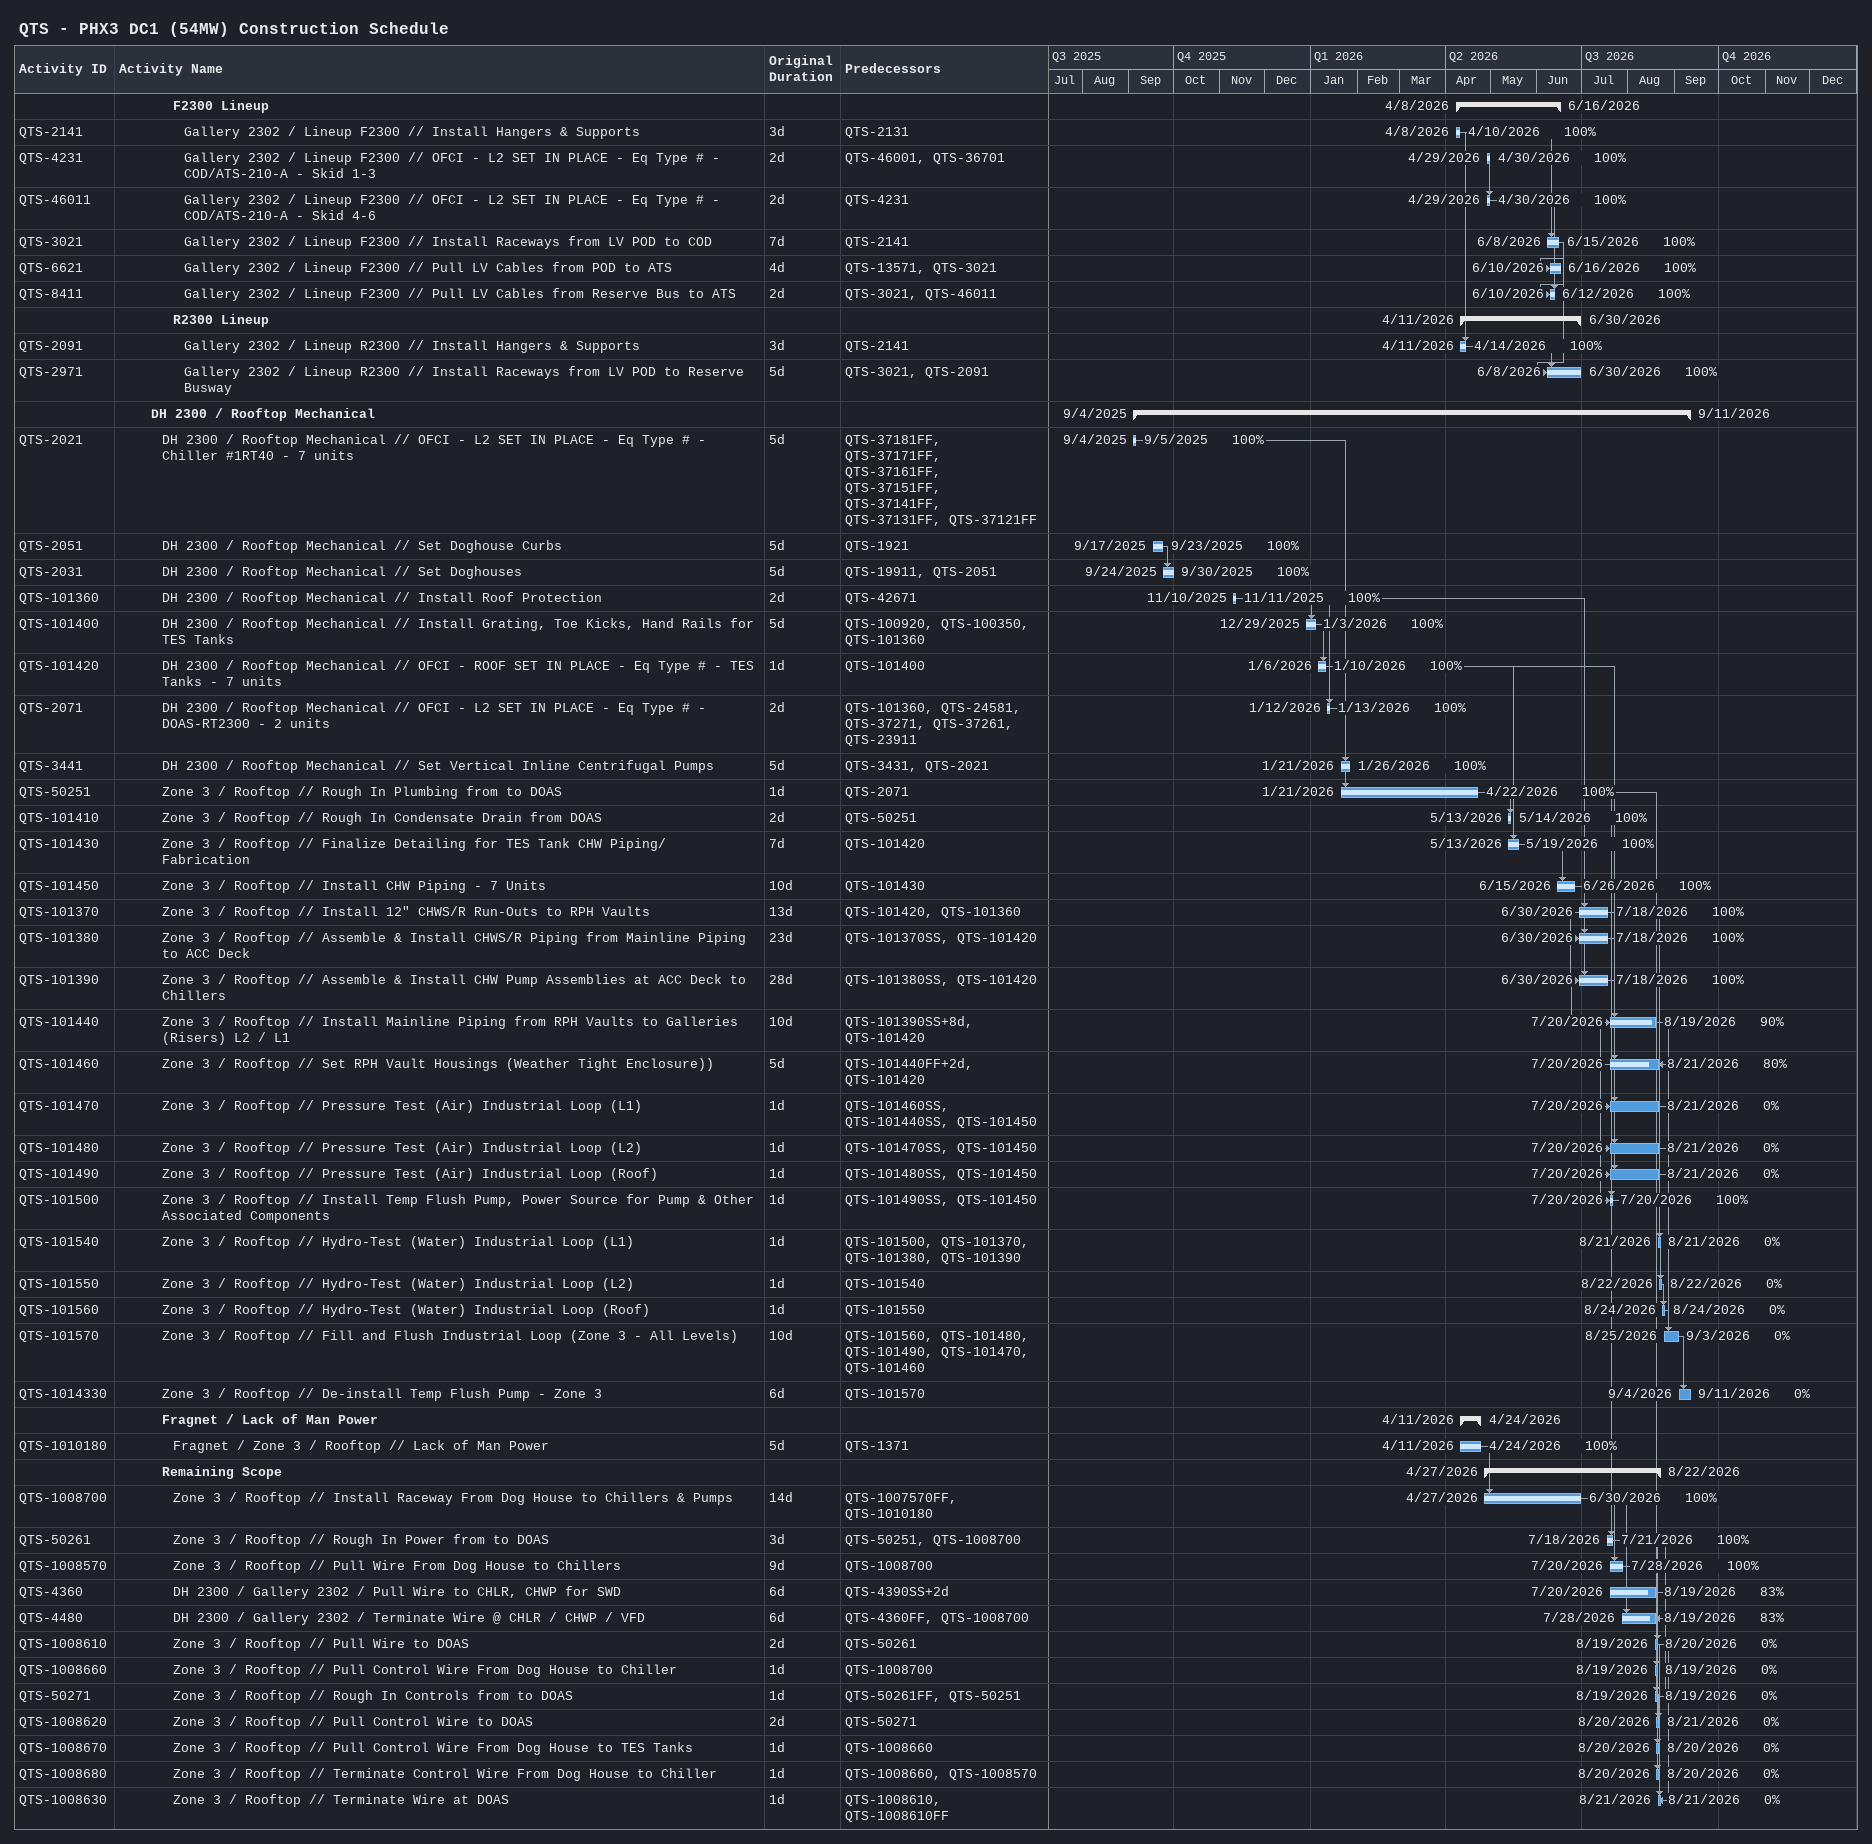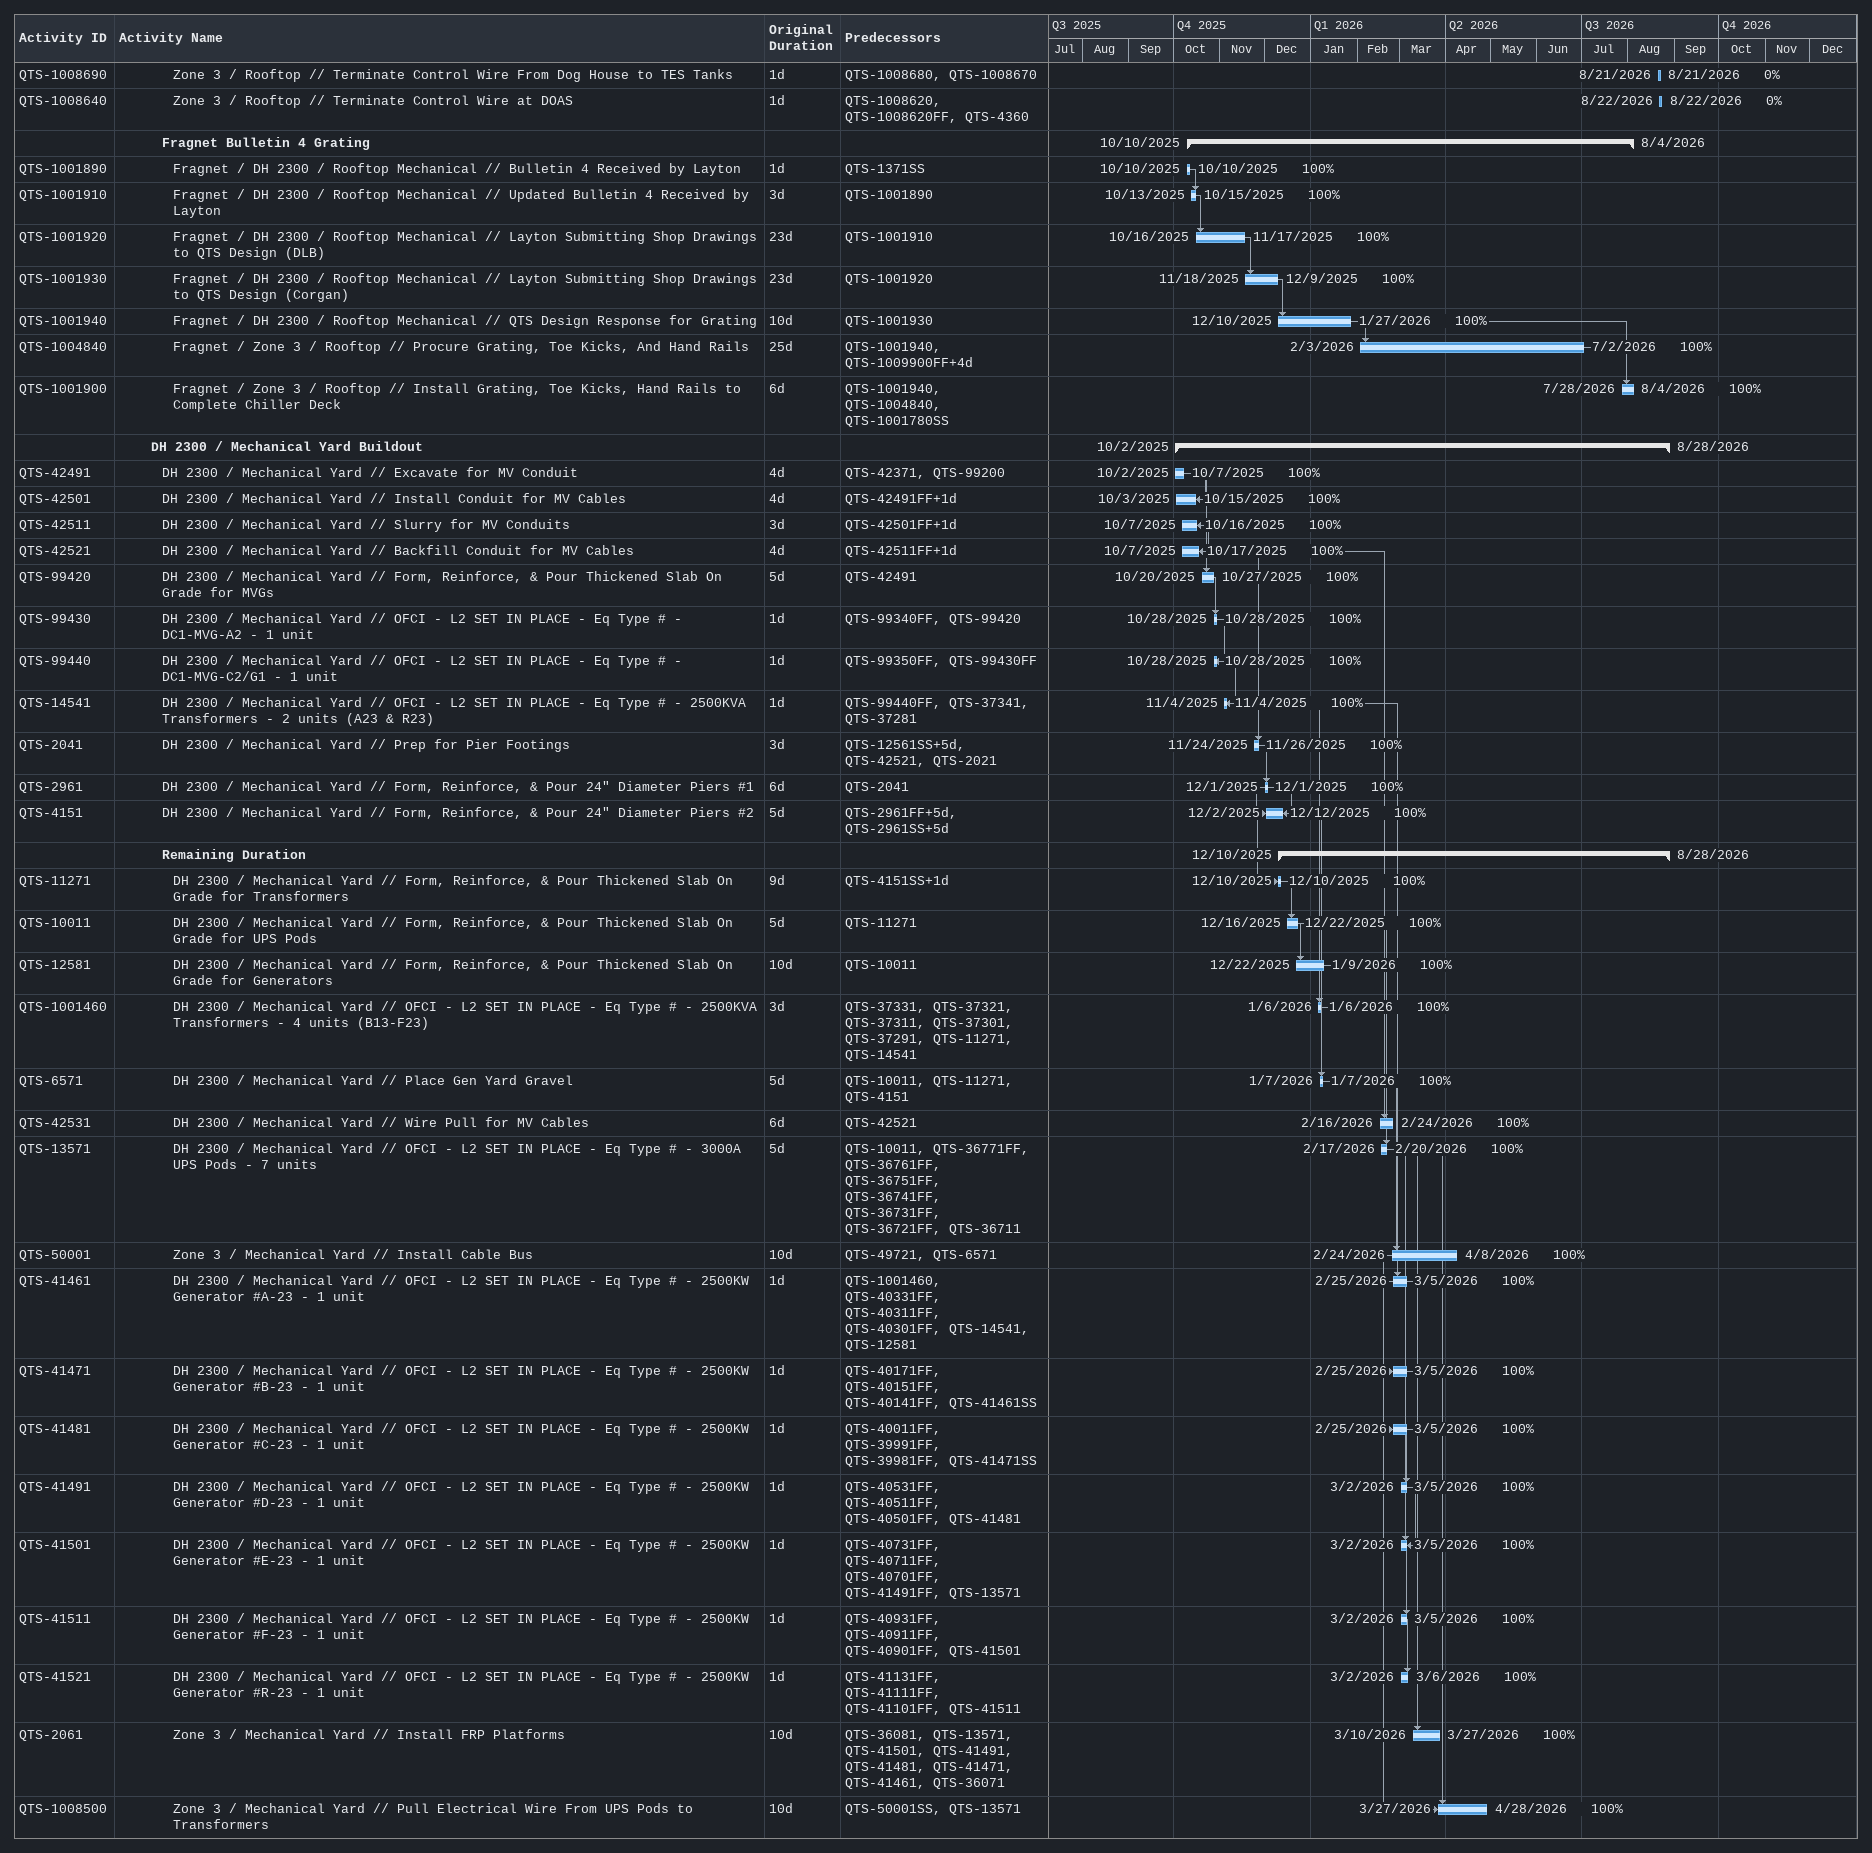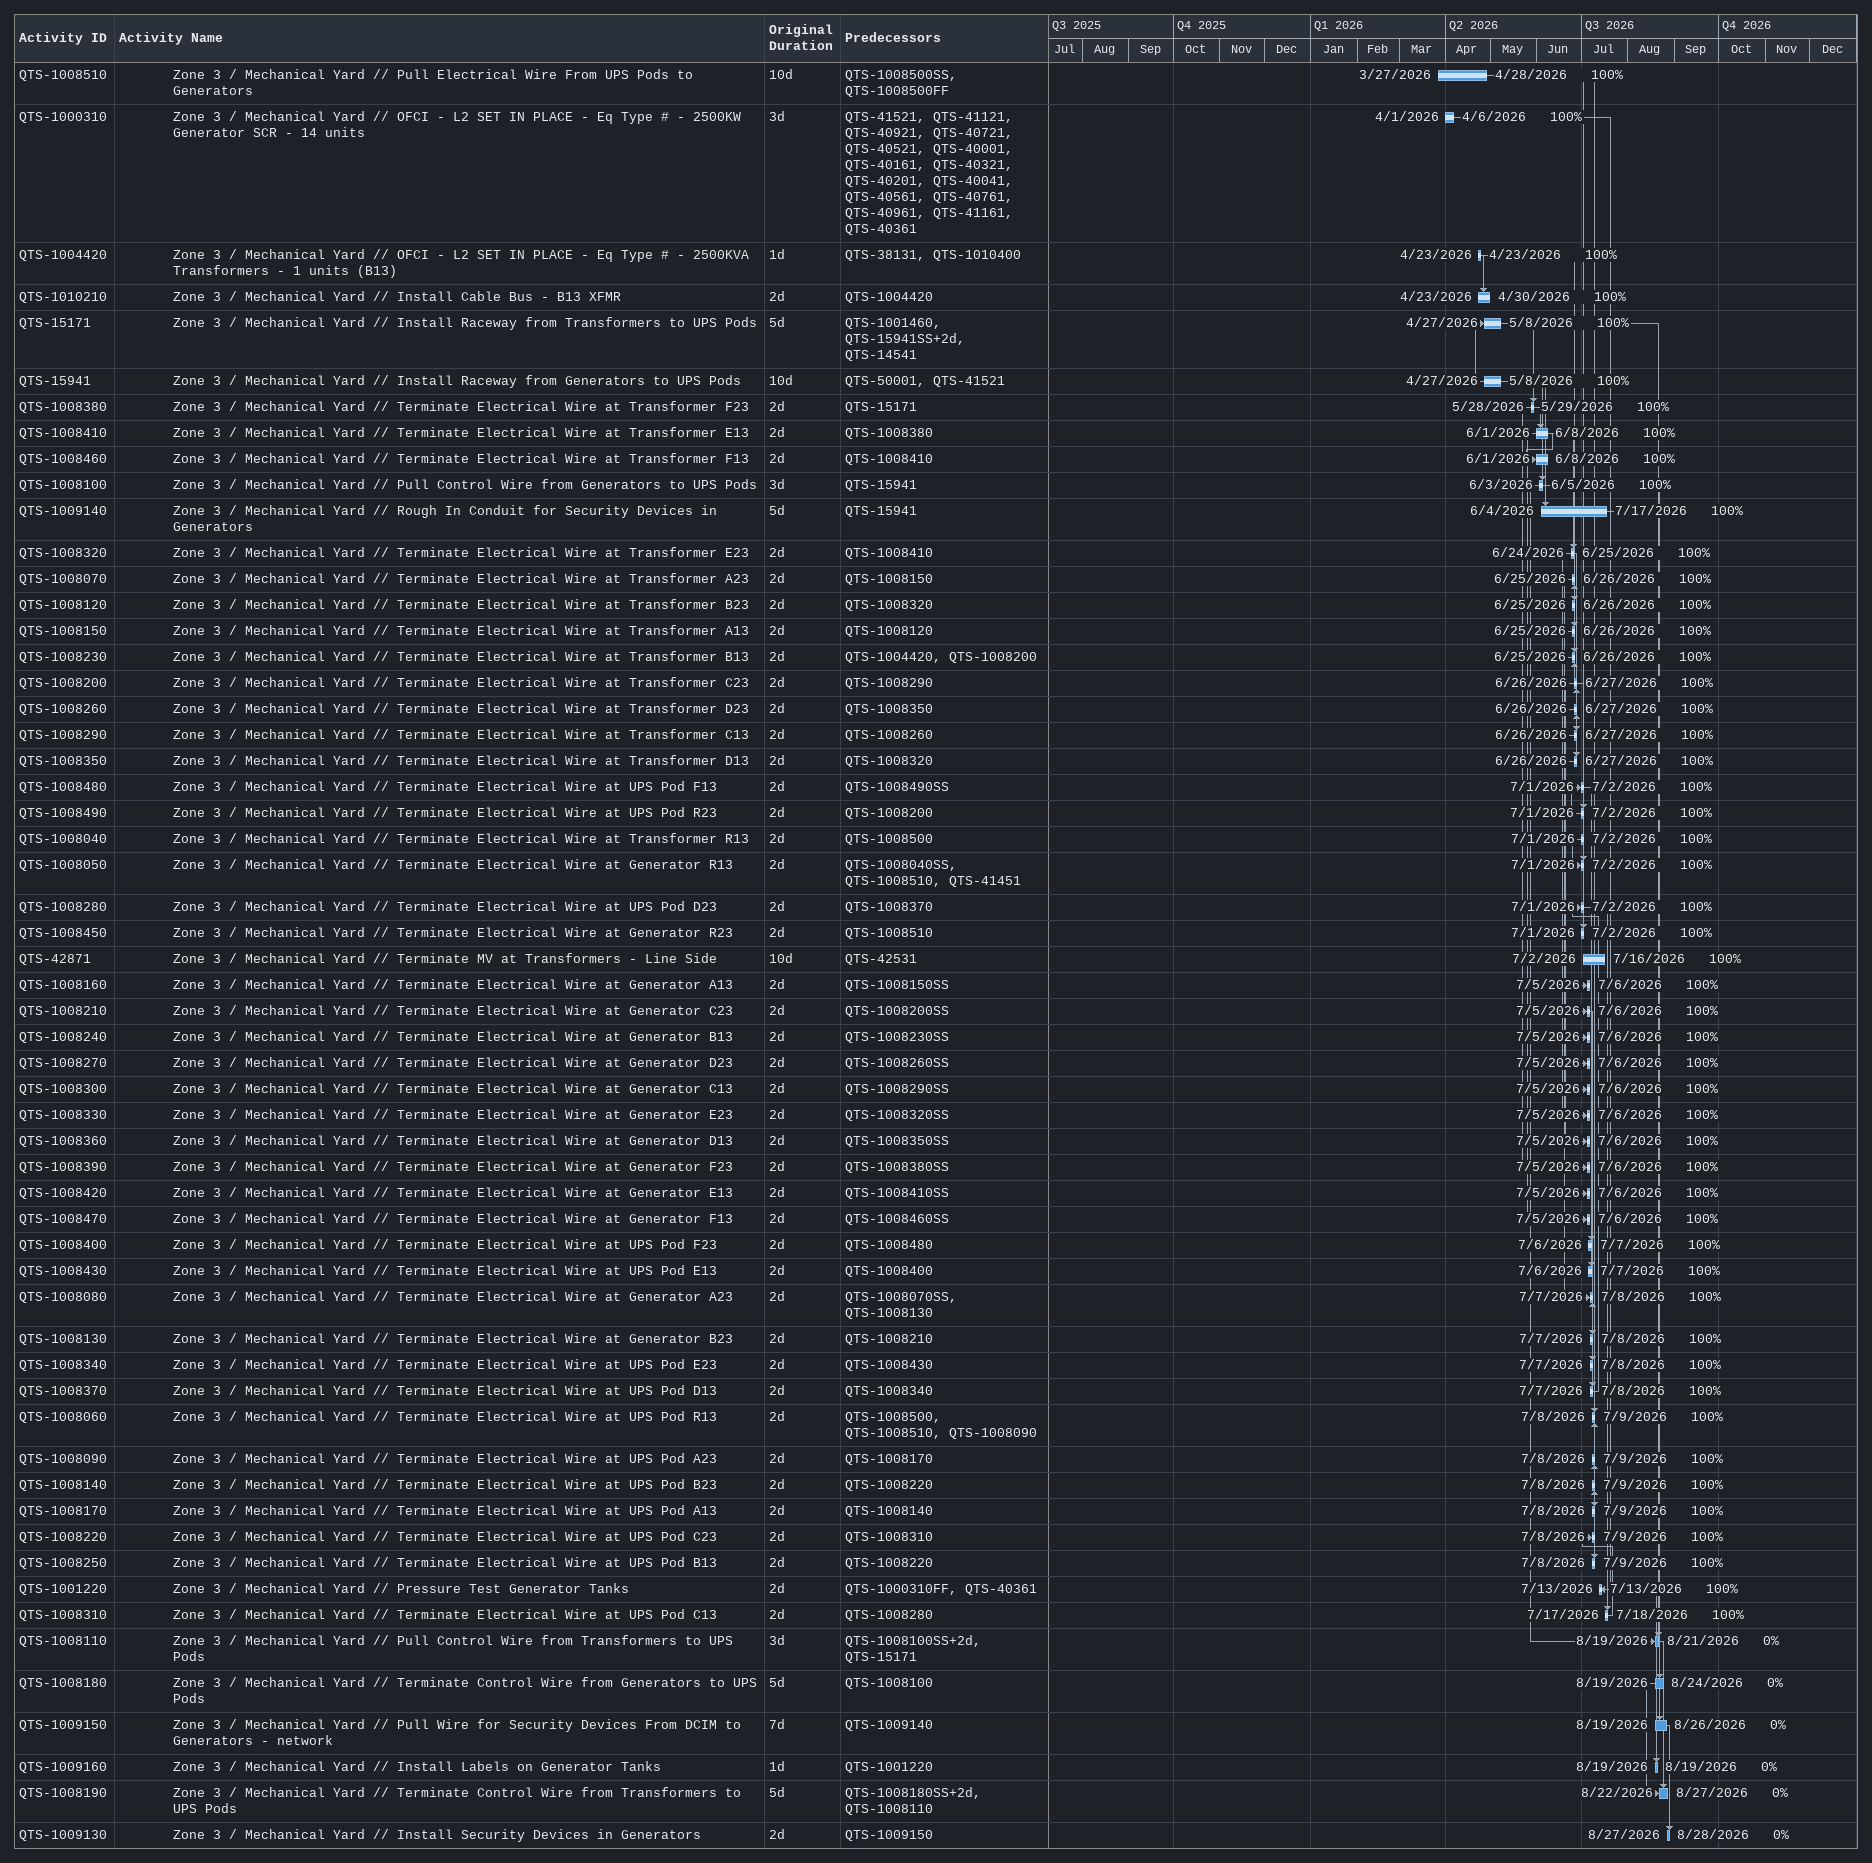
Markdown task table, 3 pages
QTS - PHX3 DC1 (54MW) Construction Schedule

| ID | Level | Task | Original duration | Start | Finish | Predecessors | % complete |
|---|---|---|---|---|---|---|---|
|  | 6 | **F2300 Lineup** |  | 2026-04-08 | 2026-06-16 |  |  |
| QTS-2141 | 7 | Gallery 2302 / Lineup F2300 // Install Hangers & Supports | 3d | 2026-04-08 | 2026-04-10 | QTS-2131 | 100 |
| QTS-4231 | 7 | Gallery 2302 / Lineup F2300 // OFCI - L2 SET IN PLACE - Eq Type # - COD/ATS-210-A - Skid 1-3 | 2d | 2026-04-29 | 2026-04-30 | QTS-46001, QTS-36701 | 100 |
| QTS-46011 | 7 | Gallery 2302 / Lineup F2300 // OFCI - L2 SET IN PLACE - Eq Type # - COD/ATS-210-A - Skid 4-6 | 2d | 2026-04-29 | 2026-04-30 | QTS-4231 | 100 |
| QTS-3021 | 7 | Gallery 2302 / Lineup F2300 // Install Raceways from LV POD to COD | 7d | 2026-06-08 | 2026-06-15 | QTS-2141 | 100 |
| QTS-6621 | 7 | Gallery 2302 / Lineup F2300 // Pull LV Cables from POD to ATS | 4d | 2026-06-10 | 2026-06-16 | QTS-13571, QTS-3021 | 100 |
| QTS-8411 | 7 | Gallery 2302 / Lineup F2300 // Pull LV Cables from Reserve Bus to ATS | 2d | 2026-06-10 | 2026-06-12 | QTS-3021, QTS-46011 | 100 |
|  | 6 | **R2300 Lineup** |  | 2026-04-11 | 2026-06-30 |  |  |
| QTS-2091 | 7 | Gallery 2302 / Lineup R2300 // Install Hangers & Supports | 3d | 2026-04-11 | 2026-04-14 | QTS-2141 | 100 |
| QTS-2971 | 7 | Gallery 2302 / Lineup R2300 // Install Raceways from LV POD to Reserve Busway | 5d | 2026-06-08 | 2026-06-30 | QTS-3021, QTS-2091 | 100 |
|  | 4 | **DH 2300 / Rooftop Mechanical** |  | 2025-09-04 | 2026-09-11 |  |  |
| QTS-2021 | 5 | DH 2300 / Rooftop Mechanical // OFCI - L2 SET IN PLACE - Eq Type # - Chiller #1RT40 - 7 units | 5d | 2025-09-04 | 2025-09-05 | QTS-37181FF, QTS-37171FF, QTS-37161FF, QTS-37151FF, QTS-37141FF, QTS-37131FF, QTS-37121FF | 100 |
| QTS-2051 | 5 | DH 2300 / Rooftop Mechanical // Set Doghouse Curbs | 5d | 2025-09-17 | 2025-09-23 | QTS-1921 | 100 |
| QTS-2031 | 5 | DH 2300 / Rooftop Mechanical // Set Doghouses | 5d | 2025-09-24 | 2025-09-30 | QTS-19911, QTS-2051 | 100 |
| QTS-101360 | 5 | DH 2300 / Rooftop Mechanical // Install Roof Protection | 2d | 2025-11-10 | 2025-11-11 | QTS-42671 | 100 |
| QTS-101400 | 5 | DH 2300 / Rooftop Mechanical // Install Grating, Toe Kicks, Hand Rails for TES Tanks | 5d | 2025-12-29 | 2026-01-03 | QTS-100920, QTS-100350, QTS-101360 | 100 |
| QTS-101420 | 5 | DH 2300 / Rooftop Mechanical // OFCI - ROOF SET IN PLACE - Eq Type # - TES Tanks - 7 units | 1d | 2026-01-06 | 2026-01-10 | QTS-101400 | 100 |
| QTS-2071 | 5 | DH 2300 / Rooftop Mechanical // OFCI - L2 SET IN PLACE - Eq Type # - DOAS-RT2300 - 2 units | 2d | 2026-01-12 | 2026-01-13 | QTS-101360, QTS-24581, QTS-37271, QTS-37261, QTS-23911 | 100 |
| QTS-3441 | 5 | DH 2300 / Rooftop Mechanical // Set Vertical Inline Centrifugal Pumps | 5d | 2026-01-21 | 2026-01-26 | QTS-3431, QTS-2021 | 100 |
| QTS-50251 | 5 | Zone 3 / Rooftop // Rough In Plumbing from to DOAS | 1d | 2026-01-21 | 2026-04-22 | QTS-2071 | 100 |
| QTS-101410 | 5 | Zone 3 / Rooftop // Rough In Condensate Drain from DOAS | 2d | 2026-05-13 | 2026-05-14 | QTS-50251 | 100 |
| QTS-101430 | 5 | Zone 3 / Rooftop // Finalize Detailing for TES Tank CHW Piping/ Fabrication | 7d | 2026-05-13 | 2026-05-19 | QTS-101420 | 100 |
| QTS-101450 | 5 | Zone 3 / Rooftop // Install CHW Piping - 7 Units | 10d | 2026-06-15 | 2026-06-26 | QTS-101430 | 100 |
| QTS-101370 | 5 | Zone 3 / Rooftop // Install 12" CHWS/R Run-Outs to RPH Vaults | 13d | 2026-06-30 | 2026-07-18 | QTS-101420, QTS-101360 | 100 |
| QTS-101380 | 5 | Zone 3 / Rooftop // Assemble & Install CHWS/R Piping from Mainline Piping to ACC Deck | 23d | 2026-06-30 | 2026-07-18 | QTS-101370SS, QTS-101420 | 100 |
| QTS-101390 | 5 | Zone 3 / Rooftop // Assemble & Install CHW Pump Assemblies at ACC Deck to Chillers | 28d | 2026-06-30 | 2026-07-18 | QTS-101380SS, QTS-101420 | 100 |
| QTS-101440 | 5 | Zone 3 / Rooftop // Install Mainline Piping from RPH Vaults to Galleries (Risers) L2 / L1 | 10d | 2026-07-20 | 2026-08-19 | QTS-101390SS+8d, QTS-101420 | 90 |
| QTS-101460 | 5 | Zone 3 / Rooftop // Set RPH Vault Housings (Weather Tight Enclosure)) | 5d | 2026-07-20 | 2026-08-21 | QTS-101440FF+2d, QTS-101420 | 80 |
| QTS-101470 | 5 | Zone 3 / Rooftop // Pressure Test (Air) Industrial Loop (L1) | 1d | 2026-07-20 | 2026-08-21 | QTS-101460SS, QTS-101440SS, QTS-101450 | 0 |
| QTS-101480 | 5 | Zone 3 / Rooftop // Pressure Test (Air) Industrial Loop (L2) | 1d | 2026-07-20 | 2026-08-21 | QTS-101470SS, QTS-101450 | 0 |
| QTS-101490 | 5 | Zone 3 / Rooftop // Pressure Test (Air) Industrial Loop (Roof) | 1d | 2026-07-20 | 2026-08-21 | QTS-101480SS, QTS-101450 | 0 |
| QTS-101500 | 5 | Zone 3 / Rooftop // Install Temp Flush Pump, Power Source for Pump & Other Associated Components | 1d | 2026-07-20 | 2026-07-20 | QTS-101490SS, QTS-101450 | 100 |
| QTS-101540 | 5 | Zone 3 / Rooftop // Hydro-Test (Water) Industrial Loop (L1) | 1d | 2026-08-21 | 2026-08-21 | QTS-101500, QTS-101370, QTS-101380, QTS-101390 | 0 |
| QTS-101550 | 5 | Zone 3 / Rooftop // Hydro-Test (Water) Industrial Loop (L2) | 1d | 2026-08-22 | 2026-08-22 | QTS-101540 | 0 |
| QTS-101560 | 5 | Zone 3 / Rooftop // Hydro-Test (Water) Industrial Loop (Roof) | 1d | 2026-08-24 | 2026-08-24 | QTS-101550 | 0 |
| QTS-101570 | 5 | Zone 3 / Rooftop // Fill and Flush Industrial Loop (Zone 3 - All Levels) | 10d | 2026-08-25 | 2026-09-03 | QTS-101560, QTS-101480, QTS-101490, QTS-101470, QTS-101460 | 0 |
| QTS-1014330 | 5 | Zone 3 / Rooftop // De-install Temp Flush Pump - Zone 3 | 6d | 2026-09-04 | 2026-09-11 | QTS-101570 | 0 |
|  | 5 | **Fragnet / Lack of Man Power** |  | 2026-04-11 | 2026-04-24 |  |  |
| QTS-1010180 | 6 | Fragnet / Zone 3 / Rooftop // Lack of Man Power | 5d | 2026-04-11 | 2026-04-24 | QTS-1371 | 100 |
|  | 5 | **Remaining Scope** |  | 2026-04-27 | 2026-08-22 |  |  |
| QTS-1008700 | 6 | Zone 3 / Rooftop // Install Raceway From Dog House to Chillers & Pumps | 14d | 2026-04-27 | 2026-06-30 | QTS-1007570FF, QTS-1010180 | 100 |
| QTS-50261 | 6 | Zone 3 / Rooftop // Rough In Power from to DOAS | 3d | 2026-07-18 | 2026-07-21 | QTS-50251, QTS-1008700 | 100 |
| QTS-1008570 | 6 | Zone 3 / Rooftop // Pull Wire From Dog House to Chillers | 9d | 2026-07-20 | 2026-07-28 | QTS-1008700 | 100 |
| QTS-4360 | 6 | DH 2300 / Gallery 2302 / Pull Wire to CHLR, CHWP for SWD | 6d | 2026-07-20 | 2026-08-19 | QTS-4390SS+2d | 83 |
| QTS-4480 | 6 | DH 2300 / Gallery 2302 / Terminate Wire @ CHLR / CHWP / VFD | 6d | 2026-07-28 | 2026-08-19 | QTS-4360FF, QTS-1008700 | 83 |
| QTS-1008610 | 6 | Zone 3 / Rooftop // Pull Wire to DOAS | 2d | 2026-08-19 | 2026-08-20 | QTS-50261 | 0 |
| QTS-1008660 | 6 | Zone 3 / Rooftop // Pull Control Wire From Dog House to Chiller | 1d | 2026-08-19 | 2026-08-19 | QTS-1008700 | 0 |
| QTS-50271 | 6 | Zone 3 / Rooftop // Rough In Controls from to DOAS | 1d | 2026-08-19 | 2026-08-19 | QTS-50261FF, QTS-50251 | 0 |
| QTS-1008620 | 6 | Zone 3 / Rooftop // Pull Control Wire to DOAS | 2d | 2026-08-20 | 2026-08-21 | QTS-50271 | 0 |
| QTS-1008670 | 6 | Zone 3 / Rooftop // Pull Control Wire From Dog House to TES Tanks | 1d | 2026-08-20 | 2026-08-20 | QTS-1008660 | 0 |
| QTS-1008680 | 6 | Zone 3 / Rooftop // Terminate Control Wire From Dog House to Chiller | 1d | 2026-08-20 | 2026-08-20 | QTS-1008660, QTS-1008570 | 0 |
| QTS-1008630 | 6 | Zone 3 / Rooftop // Terminate Wire at DOAS | 1d | 2026-08-21 | 2026-08-21 | QTS-1008610, QTS-1008610FF | 0 |
| QTS-1008690 | 6 | Zone 3 / Rooftop // Terminate Control Wire From Dog House to TES Tanks | 1d | 2026-08-21 | 2026-08-21 | QTS-1008680, QTS-1008670 | 0 |
| QTS-1008640 | 6 | Zone 3 / Rooftop // Terminate Control Wire at DOAS | 1d | 2026-08-22 | 2026-08-22 | QTS-1008620, QTS-1008620FF, QTS-4360 | 0 |
|  | 5 | **Fragnet Bulletin 4 Grating** |  | 2025-10-10 | 2026-08-04 |  |  |
| QTS-1001890 | 6 | Fragnet / DH 2300 / Rooftop Mechanical // Bulletin 4 Received by Layton | 1d | 2025-10-10 | 2025-10-10 | QTS-1371SS | 100 |
| QTS-1001910 | 6 | Fragnet / DH 2300 / Rooftop Mechanical // Updated Bulletin 4 Received by Layton | 3d | 2025-10-13 | 2025-10-15 | QTS-1001890 | 100 |
| QTS-1001920 | 6 | Fragnet / DH 2300 / Rooftop Mechanical // Layton Submitting Shop Drawings to QTS Design (DLB) | 23d | 2025-10-16 | 2025-11-17 | QTS-1001910 | 100 |
| QTS-1001930 | 6 | Fragnet / DH 2300 / Rooftop Mechanical // Layton Submitting Shop Drawings to QTS Design (Corgan) | 23d | 2025-11-18 | 2025-12-09 | QTS-1001920 | 100 |
| QTS-1001940 | 6 | Fragnet / DH 2300 / Rooftop Mechanical // QTS Design Response for Grating | 10d | 2025-12-10 | 2026-01-27 | QTS-1001930 | 100 |
| QTS-1004840 | 6 | Fragnet / Zone 3 / Rooftop // Procure Grating, Toe Kicks, And Hand Rails | 25d | 2026-02-03 | 2026-07-02 | QTS-1001940, QTS-1009900FF+4d | 100 |
| QTS-1001900 | 6 | Fragnet / Zone 3 / Rooftop // Install Grating, Toe Kicks, Hand Rails to Complete Chiller Deck | 6d | 2026-07-28 | 2026-08-04 | QTS-1001940, QTS-1004840, QTS-1001780SS | 100 |
|  | 4 | **DH 2300 / Mechanical Yard Buildout** |  | 2025-10-02 | 2026-08-28 |  |  |
| QTS-42491 | 5 | DH 2300 / Mechanical Yard // Excavate for MV Conduit | 4d | 2025-10-02 | 2025-10-07 | QTS-42371, QTS-99200 | 100 |
| QTS-42501 | 5 | DH 2300 / Mechanical Yard // Install Conduit for MV Cables | 4d | 2025-10-03 | 2025-10-15 | QTS-42491FF+1d | 100 |
| QTS-42511 | 5 | DH 2300 / Mechanical Yard // Slurry for MV Conduits | 3d | 2025-10-07 | 2025-10-16 | QTS-42501FF+1d | 100 |
| QTS-42521 | 5 | DH 2300 / Mechanical Yard // Backfill Conduit for MV Cables | 4d | 2025-10-07 | 2025-10-17 | QTS-42511FF+1d | 100 |
| QTS-99420 | 5 | DH 2300 / Mechanical Yard // Form, Reinforce, & Pour Thickened Slab On Grade for MVGs | 5d | 2025-10-20 | 2025-10-27 | QTS-42491 | 100 |
| QTS-99430 | 5 | DH 2300 / Mechanical Yard // OFCI - L2 SET IN PLACE - Eq Type # - DC1-MVG-A2 - 1 unit | 1d | 2025-10-28 | 2025-10-28 | QTS-99340FF, QTS-99420 | 100 |
| QTS-99440 | 5 | DH 2300 / Mechanical Yard // OFCI - L2 SET IN PLACE - Eq Type # - DC1-MVG-C2/G1 - 1 unit | 1d | 2025-10-28 | 2025-10-28 | QTS-99350FF, QTS-99430FF | 100 |
| QTS-14541 | 5 | DH 2300 / Mechanical Yard // OFCI - L2 SET IN PLACE - Eq Type # - 2500KVA Transformers - 2 units (A23 & R23) | 1d | 2025-11-04 | 2025-11-04 | QTS-99440FF, QTS-37341, QTS-37281 | 100 |
| QTS-2041 | 5 | DH 2300 / Mechanical Yard // Prep for Pier Footings | 3d | 2025-11-24 | 2025-11-26 | QTS-12561SS+5d, QTS-42521, QTS-2021 | 100 |
| QTS-2961 | 5 | DH 2300 / Mechanical Yard // Form, Reinforce, & Pour 24" Diameter Piers #1 | 6d | 2025-12-01 | 2025-12-01 | QTS-2041 | 100 |
| QTS-4151 | 5 | DH 2300 / Mechanical Yard // Form, Reinforce, & Pour 24" Diameter Piers #2 | 5d | 2025-12-02 | 2025-12-12 | QTS-2961FF+5d, QTS-2961SS+5d | 100 |
|  | 5 | **Remaining Duration** |  | 2025-12-10 | 2026-08-28 |  |  |
| QTS-11271 | 6 | DH 2300 / Mechanical Yard // Form, Reinforce, & Pour Thickened Slab On Grade for Transformers | 9d | 2025-12-10 | 2025-12-10 | QTS-4151SS+1d | 100 |
| QTS-10011 | 6 | DH 2300 / Mechanical Yard // Form, Reinforce, & Pour Thickened Slab On Grade for UPS Pods | 5d | 2025-12-16 | 2025-12-22 | QTS-11271 | 100 |
| QTS-12581 | 6 | DH 2300 / Mechanical Yard // Form, Reinforce, & Pour Thickened Slab On Grade for Generators | 10d | 2025-12-22 | 2026-01-09 | QTS-10011 | 100 |
| QTS-1001460 | 6 | DH 2300 / Mechanical Yard // OFCI - L2 SET IN PLACE - Eq Type # - 2500KVA Transformers - 4 units (B13-F23) | 3d | 2026-01-06 | 2026-01-06 | QTS-37331, QTS-37321, QTS-37311, QTS-37301, QTS-37291, QTS-11271, QTS-14541 | 100 |
| QTS-6571 | 6 | DH 2300 / Mechanical Yard // Place Gen Yard Gravel | 5d | 2026-01-07 | 2026-01-07 | QTS-10011, QTS-11271, QTS-4151 | 100 |
| QTS-42531 | 6 | DH 2300 / Mechanical Yard // Wire Pull for MV Cables | 6d | 2026-02-16 | 2026-02-24 | QTS-42521 | 100 |
| QTS-13571 | 6 | DH 2300 / Mechanical Yard // OFCI - L2 SET IN PLACE - Eq Type # - 3000A UPS Pods - 7 units | 5d | 2026-02-17 | 2026-02-20 | QTS-10011, QTS-36771FF, QTS-36761FF, QTS-36751FF, QTS-36741FF, QTS-36731FF, QTS-36721FF, QTS-36711 | 100 |
| QTS-50001 | 6 | Zone 3 / Mechanical Yard // Install Cable Bus | 10d | 2026-02-24 | 2026-04-08 | QTS-49721, QTS-6571 | 100 |
| QTS-41461 | 6 | DH 2300 / Mechanical Yard // OFCI - L2 SET IN PLACE - Eq Type # - 2500KW Generator #A-23 - 1 unit | 1d | 2026-02-25 | 2026-03-05 | QTS-1001460, QTS-40331FF, QTS-40311FF, QTS-40301FF, QTS-14541, QTS-12581 | 100 |
| QTS-41471 | 6 | DH 2300 / Mechanical Yard // OFCI - L2 SET IN PLACE - Eq Type # - 2500KW Generator #B-23 - 1 unit | 1d | 2026-02-25 | 2026-03-05 | QTS-40171FF, QTS-40151FF, QTS-40141FF, QTS-41461SS | 100 |
| QTS-41481 | 6 | DH 2300 / Mechanical Yard // OFCI - L2 SET IN PLACE - Eq Type # - 2500KW Generator #C-23 - 1 unit | 1d | 2026-02-25 | 2026-03-05 | QTS-40011FF, QTS-39991FF, QTS-39981FF, QTS-41471SS | 100 |
| QTS-41491 | 6 | DH 2300 / Mechanical Yard // OFCI - L2 SET IN PLACE - Eq Type # - 2500KW Generator #D-23 - 1 unit | 1d | 2026-03-02 | 2026-03-05 | QTS-40531FF, QTS-40511FF, QTS-40501FF, QTS-41481 | 100 |
| QTS-41501 | 6 | DH 2300 / Mechanical Yard // OFCI - L2 SET IN PLACE - Eq Type # - 2500KW Generator #E-23 - 1 unit | 1d | 2026-03-02 | 2026-03-05 | QTS-40731FF, QTS-40711FF, QTS-40701FF, QTS-41491FF, QTS-13571 | 100 |
| QTS-41511 | 6 | DH 2300 / Mechanical Yard // OFCI - L2 SET IN PLACE - Eq Type # - 2500KW Generator #F-23 - 1 unit | 1d | 2026-03-02 | 2026-03-05 | QTS-40931FF, QTS-40911FF, QTS-40901FF, QTS-41501 | 100 |
| QTS-41521 | 6 | DH 2300 / Mechanical Yard // OFCI - L2 SET IN PLACE - Eq Type # - 2500KW Generator #R-23 - 1 unit | 1d | 2026-03-02 | 2026-03-06 | QTS-41131FF, QTS-41111FF, QTS-41101FF, QTS-41511 | 100 |
| QTS-2061 | 6 | Zone 3 / Mechanical Yard // Install FRP Platforms | 10d | 2026-03-10 | 2026-03-27 | QTS-36081, QTS-13571, QTS-41501, QTS-41491, QTS-41481, QTS-41471, QTS-41461, QTS-36071 | 100 |
| QTS-1008500 | 6 | Zone 3 / Mechanical Yard // Pull Electrical Wire From UPS Pods to Transformers | 10d | 2026-03-27 | 2026-04-28 | QTS-50001SS, QTS-13571 | 100 |
| QTS-1008510 | 6 | Zone 3 / Mechanical Yard // Pull Electrical Wire From UPS Pods to Generators | 10d | 2026-03-27 | 2026-04-28 | QTS-1008500SS, QTS-1008500FF | 100 |
| QTS-1000310 | 6 | Zone 3 / Mechanical Yard // OFCI - L2 SET IN PLACE - Eq Type # - 2500KW Generator SCR - 14 units | 3d | 2026-04-01 | 2026-04-06 | QTS-41521, QTS-41121, QTS-40921, QTS-40721, QTS-40521, QTS-40001, QTS-40161, QTS-40321, QTS-40201, QTS-40041, QTS-40561, QTS-40761, QTS-40961, QTS-41161, QTS-40361 | 100 |
| QTS-1004420 | 6 | Zone 3 / Mechanical Yard // OFCI - L2 SET IN PLACE - Eq Type # - 2500KVA Transformers - 1 units (B13) | 1d | 2026-04-23 | 2026-04-23 | QTS-38131, QTS-1010400 | 100 |
| QTS-1010210 | 6 | Zone 3 / Mechanical Yard // Install Cable Bus - B13 XFMR | 2d | 2026-04-23 | 2026-04-30 | QTS-1004420 | 100 |
| QTS-15171 | 6 | Zone 3 / Mechanical Yard // Install Raceway from Transformers to UPS Pods | 5d | 2026-04-27 | 2026-05-08 | QTS-1001460, QTS-15941SS+2d, QTS-14541 | 100 |
| QTS-15941 | 6 | Zone 3 / Mechanical Yard // Install Raceway from Generators to UPS Pods | 10d | 2026-04-27 | 2026-05-08 | QTS-50001, QTS-41521 | 100 |
| QTS-1008380 | 6 | Zone 3 / Mechanical Yard // Terminate Electrical Wire at Transformer F23 | 2d | 2026-05-28 | 2026-05-29 | QTS-15171 | 100 |
| QTS-1008410 | 6 | Zone 3 / Mechanical Yard // Terminate Electrical Wire at Transformer E13 | 2d | 2026-06-01 | 2026-06-08 | QTS-1008380 | 100 |
| QTS-1008460 | 6 | Zone 3 / Mechanical Yard // Terminate Electrical Wire at Transformer F13 | 2d | 2026-06-01 | 2026-06-08 | QTS-1008410 | 100 |
| QTS-1008100 | 6 | Zone 3 / Mechanical Yard // Pull Control Wire from Generators to UPS Pods | 3d | 2026-06-03 | 2026-06-05 | QTS-15941 | 100 |
| QTS-1009140 | 6 | Zone 3 / Mechanical Yard // Rough In Conduit for Security Devices in Generators | 5d | 2026-06-04 | 2026-07-17 | QTS-15941 | 100 |
| QTS-1008320 | 6 | Zone 3 / Mechanical Yard // Terminate Electrical Wire at Transformer E23 | 2d | 2026-06-24 | 2026-06-25 | QTS-1008410 | 100 |
| QTS-1008070 | 6 | Zone 3 / Mechanical Yard // Terminate Electrical Wire at Transformer A23 | 2d | 2026-06-25 | 2026-06-26 | QTS-1008150 | 100 |
| QTS-1008120 | 6 | Zone 3 / Mechanical Yard // Terminate Electrical Wire at Transformer B23 | 2d | 2026-06-25 | 2026-06-26 | QTS-1008320 | 100 |
| QTS-1008150 | 6 | Zone 3 / Mechanical Yard // Terminate Electrical Wire at Transformer A13 | 2d | 2026-06-25 | 2026-06-26 | QTS-1008120 | 100 |
| QTS-1008230 | 6 | Zone 3 / Mechanical Yard // Terminate Electrical Wire at Transformer B13 | 2d | 2026-06-25 | 2026-06-26 | QTS-1004420, QTS-1008200 | 100 |
| QTS-1008200 | 6 | Zone 3 / Mechanical Yard // Terminate Electrical Wire at Transformer C23 | 2d | 2026-06-26 | 2026-06-27 | QTS-1008290 | 100 |
| QTS-1008260 | 6 | Zone 3 / Mechanical Yard // Terminate Electrical Wire at Transformer D23 | 2d | 2026-06-26 | 2026-06-27 | QTS-1008350 | 100 |
| QTS-1008290 | 6 | Zone 3 / Mechanical Yard // Terminate Electrical Wire at Transformer C13 | 2d | 2026-06-26 | 2026-06-27 | QTS-1008260 | 100 |
| QTS-1008350 | 6 | Zone 3 / Mechanical Yard // Terminate Electrical Wire at Transformer D13 | 2d | 2026-06-26 | 2026-06-27 | QTS-1008320 | 100 |
| QTS-1008480 | 6 | Zone 3 / Mechanical Yard // Terminate Electrical Wire at UPS Pod F13 | 2d | 2026-07-01 | 2026-07-02 | QTS-1008490SS | 100 |
| QTS-1008490 | 6 | Zone 3 / Mechanical Yard // Terminate Electrical Wire at UPS Pod R23 | 2d | 2026-07-01 | 2026-07-02 | QTS-1008200 | 100 |
| QTS-1008040 | 6 | Zone 3 / Mechanical Yard // Terminate Electrical Wire at Transformer R13 | 2d | 2026-07-01 | 2026-07-02 | QTS-1008500 | 100 |
| QTS-1008050 | 6 | Zone 3 / Mechanical Yard // Terminate Electrical Wire at Generator R13 | 2d | 2026-07-01 | 2026-07-02 | QTS-1008040SS, QTS-1008510, QTS-41451 | 100 |
| QTS-1008280 | 6 | Zone 3 / Mechanical Yard // Terminate Electrical Wire at UPS Pod D23 | 2d | 2026-07-01 | 2026-07-02 | QTS-1008370 | 100 |
| QTS-1008450 | 6 | Zone 3 / Mechanical Yard // Terminate Electrical Wire at Generator R23 | 2d | 2026-07-01 | 2026-07-02 | QTS-1008510 | 100 |
| QTS-42871 | 6 | Zone 3 / Mechanical Yard // Terminate MV at Transformers - Line Side | 10d | 2026-07-02 | 2026-07-16 | QTS-42531 | 100 |
| QTS-1008160 | 6 | Zone 3 / Mechanical Yard // Terminate Electrical Wire at Generator A13 | 2d | 2026-07-05 | 2026-07-06 | QTS-1008150SS | 100 |
| QTS-1008210 | 6 | Zone 3 / Mechanical Yard // Terminate Electrical Wire at Generator C23 | 2d | 2026-07-05 | 2026-07-06 | QTS-1008200SS | 100 |
| QTS-1008240 | 6 | Zone 3 / Mechanical Yard // Terminate Electrical Wire at Generator B13 | 2d | 2026-07-05 | 2026-07-06 | QTS-1008230SS | 100 |
| QTS-1008270 | 6 | Zone 3 / Mechanical Yard // Terminate Electrical Wire at Generator D23 | 2d | 2026-07-05 | 2026-07-06 | QTS-1008260SS | 100 |
| QTS-1008300 | 6 | Zone 3 / Mechanical Yard // Terminate Electrical Wire at Generator C13 | 2d | 2026-07-05 | 2026-07-06 | QTS-1008290SS | 100 |
| QTS-1008330 | 6 | Zone 3 / Mechanical Yard // Terminate Electrical Wire at Generator E23 | 2d | 2026-07-05 | 2026-07-06 | QTS-1008320SS | 100 |
| QTS-1008360 | 6 | Zone 3 / Mechanical Yard // Terminate Electrical Wire at Generator D13 | 2d | 2026-07-05 | 2026-07-06 | QTS-1008350SS | 100 |
| QTS-1008390 | 6 | Zone 3 / Mechanical Yard // Terminate Electrical Wire at Generator F23 | 2d | 2026-07-05 | 2026-07-06 | QTS-1008380SS | 100 |
| QTS-1008420 | 6 | Zone 3 / Mechanical Yard // Terminate Electrical Wire at Generator E13 | 2d | 2026-07-05 | 2026-07-06 | QTS-1008410SS | 100 |
| QTS-1008470 | 6 | Zone 3 / Mechanical Yard // Terminate Electrical Wire at Generator F13 | 2d | 2026-07-05 | 2026-07-06 | QTS-1008460SS | 100 |
| QTS-1008400 | 6 | Zone 3 / Mechanical Yard // Terminate Electrical Wire at UPS Pod F23 | 2d | 2026-07-06 | 2026-07-07 | QTS-1008480 | 100 |
| QTS-1008430 | 6 | Zone 3 / Mechanical Yard // Terminate Electrical Wire at UPS Pod E13 | 2d | 2026-07-06 | 2026-07-07 | QTS-1008400 | 100 |
| QTS-1008080 | 6 | Zone 3 / Mechanical Yard // Terminate Electrical Wire at Generator A23 | 2d | 2026-07-07 | 2026-07-08 | QTS-1008070SS, QTS-1008130 | 100 |
| QTS-1008130 | 6 | Zone 3 / Mechanical Yard // Terminate Electrical Wire at Generator B23 | 2d | 2026-07-07 | 2026-07-08 | QTS-1008210 | 100 |
| QTS-1008340 | 6 | Zone 3 / Mechanical Yard // Terminate Electrical Wire at UPS Pod E23 | 2d | 2026-07-07 | 2026-07-08 | QTS-1008430 | 100 |
| QTS-1008370 | 6 | Zone 3 / Mechanical Yard // Terminate Electrical Wire at UPS Pod D13 | 2d | 2026-07-07 | 2026-07-08 | QTS-1008340 | 100 |
| QTS-1008060 | 6 | Zone 3 / Mechanical Yard // Terminate Electrical Wire at UPS Pod R13 | 2d | 2026-07-08 | 2026-07-09 | QTS-1008500, QTS-1008510, QTS-1008090 | 100 |
| QTS-1008090 | 6 | Zone 3 / Mechanical Yard // Terminate Electrical Wire at UPS Pod A23 | 2d | 2026-07-08 | 2026-07-09 | QTS-1008170 | 100 |
| QTS-1008140 | 6 | Zone 3 / Mechanical Yard // Terminate Electrical Wire at UPS Pod B23 | 2d | 2026-07-08 | 2026-07-09 | QTS-1008220 | 100 |
| QTS-1008170 | 6 | Zone 3 / Mechanical Yard // Terminate Electrical Wire at UPS Pod A13 | 2d | 2026-07-08 | 2026-07-09 | QTS-1008140 | 100 |
| QTS-1008220 | 6 | Zone 3 / Mechanical Yard // Terminate Electrical Wire at UPS Pod C23 | 2d | 2026-07-08 | 2026-07-09 | QTS-1008310 | 100 |
| QTS-1008250 | 6 | Zone 3 / Mechanical Yard // Terminate Electrical Wire at UPS Pod B13 | 2d | 2026-07-08 | 2026-07-09 | QTS-1008220 | 100 |
| QTS-1001220 | 6 | Zone 3 / Mechanical Yard // Pressure Test Generator Tanks | 2d | 2026-07-13 | 2026-07-13 | QTS-1000310FF, QTS-40361 | 100 |
| QTS-1008310 | 6 | Zone 3 / Mechanical Yard // Terminate Electrical Wire at UPS Pod C13 | 2d | 2026-07-17 | 2026-07-18 | QTS-1008280 | 100 |
| QTS-1008110 | 6 | Zone 3 / Mechanical Yard // Pull Control Wire from Transformers to UPS Pods | 3d | 2026-08-19 | 2026-08-21 | QTS-1008100SS+2d, QTS-15171 | 0 |
| QTS-1008180 | 6 | Zone 3 / Mechanical Yard // Terminate Control Wire from Generators to UPS Pods | 5d | 2026-08-19 | 2026-08-24 | QTS-1008100 | 0 |
| QTS-1009150 | 6 | Zone 3 / Mechanical Yard // Pull Wire for Security Devices From DCIM to Generators - network | 7d | 2026-08-19 | 2026-08-26 | QTS-1009140 | 0 |
| QTS-1009160 | 6 | Zone 3 / Mechanical Yard // Install Labels on Generator Tanks | 1d | 2026-08-19 | 2026-08-19 | QTS-1001220 | 0 |
| QTS-1008190 | 6 | Zone 3 / Mechanical Yard // Terminate Control Wire from Transformers to UPS Pods | 5d | 2026-08-22 | 2026-08-27 | QTS-1008180SS+2d, QTS-1008110 | 0 |
| QTS-1009130 | 6 | Zone 3 / Mechanical Yard // Install Security Devices in Generators | 2d | 2026-08-27 | 2026-08-28 | QTS-1009150 | 0 |
